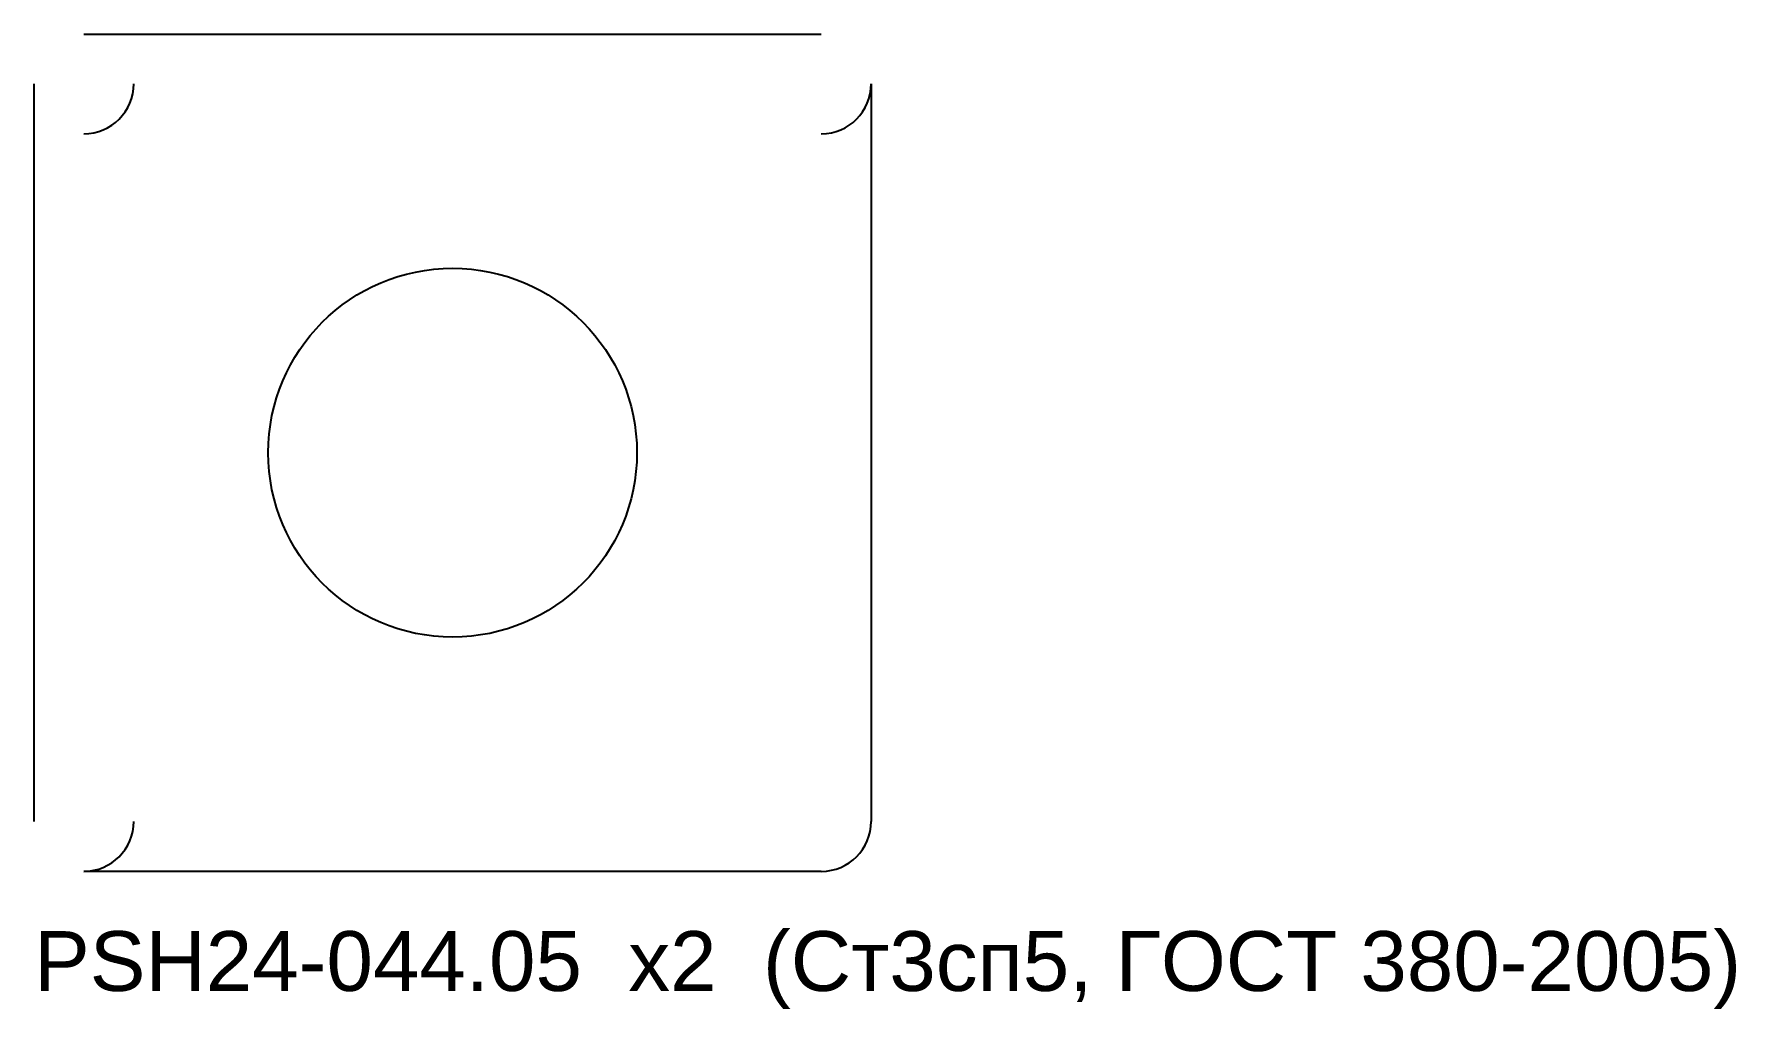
# Model space of a CAD drawing. Header units: millimetres. Extents: x -42 to 129, y -56 to 42.
import ezdxf

# ---------------------------------------------------------------- set-up
doc = ezdxf.new("R2010")
doc.units = ezdxf.units.MM
for name, color, linetype in [('CUT', 1, 'Continuous'), ('CUT_INNER', 3, 'Continuous'), ('MARK', 5, 'Continuous')]:
    doc.layers.add(name, color=color, linetype=linetype)
doc.styles.add('GOST', font='Arial')

msp = doc.modelspace()

# ---------------------------------------------------------------- linework, layer by layer
at = {"layer": 'CUT'}
for p, q in [((-37, 42), (37, 42)), ((-42, -37), (-42, 37)), ((42, 37), (42, -37)), ((37, -42), (-37, -42))]:
    msp.add_line(p, q, dxfattribs=at)
for centre in [(-37, 37), (37, 37), (-37, -37), (37, -37)]:
    msp.add_arc(centre, 5, 270, 360, dxfattribs=at)
at = {"layer": 'CUT_INNER'}
msp.add_circle((0, 0), 18.5, dxfattribs=at)

# ---------------------------------------------------------------- texts
at = {"layer": 'MARK', "style": 'GOST'}
msp.add_text('PSH24-044.05  x2  (Ст3сп5, ГОСТ 380-2005)', height=6, dxfattribs=at).set_placement((-42, -54))

doc.saveas('drawing.dxf')
